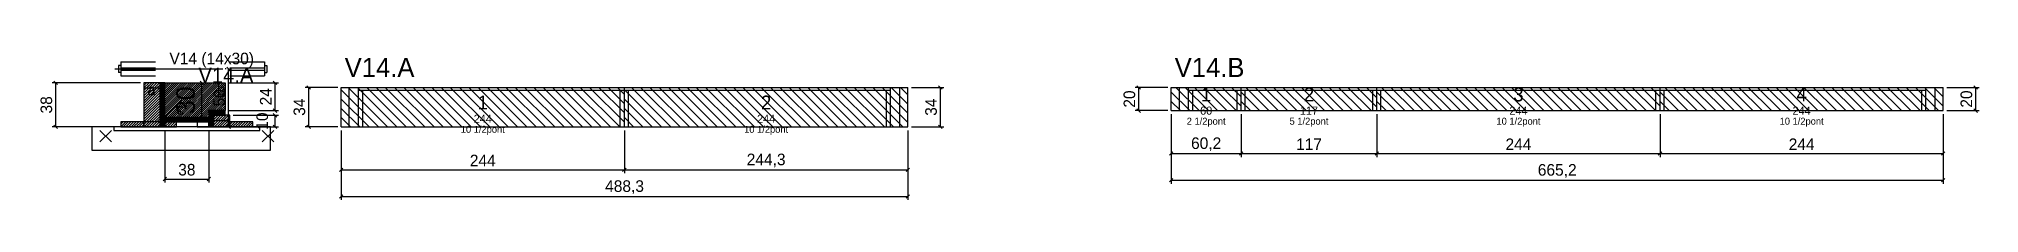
# Model space of a CAD drawing. Extents: x -69 to 1603, y -97 to 31.
import ezdxf
from ezdxf.enums import TextEntityAlignment as Align

# ---------------------------------------------------------------- set-up
doc = ezdxf.new("R2010")
doc.units = 0
for name, color, linetype in [('5', 5, 'Continuous'), ('barrote', 126, 'Continuous'), ('CONCRETO', 251, 'Continuous'), ('COTA', 241, 'Continuous'), ('Cota Seção (2x)', 241, 'Continuous'), ('detalhes', 7, 'Continuous'), ('Hachura', 251, 'Continuous'), ('Madeira', 126, 'Continuous'), ('NOMENCLATURA', 7, 'Continuous'), ('Painéis', 200, 'Continuous'), ('presilha', 224, 'Continuous'), ('Reaproveitamento', 30, 'Continuous'), ('SARR_2.2x7', 40, 'Continuous'), ('SARR_3.5x7', 81, 'Continuous'), ('SCO-___-LAJ', 224, 'Continuous'), ('TENSOR', 224, 'Continuous'), ('texto', 7, 'Continuous'), ('Texto Seção', 7, 'Continuous')]:
    doc.layers.add(name, color=color, linetype=linetype)
doc.dimstyles.new('PAINEL', dxfattribs={"dimtxt": 10, "dimasz": 3, "dimexe": 3, "dimexo": 3, "dimgap": 3, "dimtad": 1, "dimblk": 'OBLIQUE', "dimblk1": 'OBLIQUE', "dimcen": 2.5, "dimclrd": 4, "dimclre": 4, "dimclrt": 240, "dimazin": 3, "dimtfac": 1, "dimtmove": 0, "dimatfit": 3})
doc.dimstyles.new('SECAO2X', dxfattribs={"dimtxt": 16, "dimasz": 3, "dimexe": 3, "dimexo": 3, "dimgap": 3, "dimtad": 1, "dimblk": 'OBLIQUE', "dimblk1": 'OBLIQUE', "dimcen": 2.5, "dimclrd": 4, "dimclre": 4, "dimclrt": 240, "dimazin": 3, "dimtfac": 1, "dimtmove": 0, "dimatfit": 3})

# ---------------------------------------------------------------- blocks, each defined once
blk = doc.blocks.new('_OBLIQUE')
at = {"color": 0, "linetype": 'BYBLOCK'}
blk.add_line((-0.5, -0.5), (0.5, 0.5), dxfattribs=at)

msp = doc.modelspace()

# ---------------------------------------------------------------- hatches: boundary and pattern name
at = {"layer": 'COTA'}
h = msp.add_hatch(dxfattribs=at)
h.set_pattern_fill('ANSI31', scale=0.4)
h.paths.add_polyline_path([(40, -26), (40, 4), (92, 4), (92, -20), (78, -20), (78, -26)])
at = {"layer": 'Hachura'}
h = msp.add_hatch(dxfattribs=at)
h.set_pattern_fill('ANSI31', scale=0.5)
h.paths.add_polyline_path([(22, -34), (36, -34), (36, 4), (22, 4)])
h = msp.add_hatch(dxfattribs=at)
h.set_pattern_fill('ANSI31', scale=0.5)
h.paths.add_polyline_path([(22, -0.4), (36, -0.4), (36, 4), (22, 4)])
h = msp.add_hatch(dxfattribs=at)
h.set_pattern_fill('SOLID')
h.paths.add_polyline_path([(36, -34), (40, -34), (40, 4), (36, 4)])
h = msp.add_hatch(dxfattribs=at)
h.set_pattern_fill('ANSI31', scale=0.5)
h.paths.add_polyline_path([(2, -34), (22, -34), (22, -29.6), (2, -29.6)])
h = msp.add_hatch(dxfattribs=at)
h.set_pattern_fill('SOLID')
h.paths.add_polyline_path([(40, -29.6), (78, -29.6), (78, -26), (40, -26)])
h = msp.add_hatch(dxfattribs=at)
h.set_pattern_fill('ANSI31', scale=0.5)
h.paths.add_polyline_path([(40, -34), (50, -34), (50, -29.6), (40, -29.6)])
h = msp.add_hatch(dxfattribs=at)
h.set_pattern_fill('SOLID')
h.paths.add_polyline_path([(78, -24), (92, -24), (92, -20), (78, -20)])
h = msp.add_hatch(dxfattribs=at)
h.set_pattern_fill('SOLID')
h.paths.add_polyline_path([(78, -34), (82, -34), (82, -24), (78, -24)])
h = msp.add_hatch(dxfattribs=at)
h.set_pattern_fill('ANSI31', scale=0.5)
h.paths.add_polyline_path([(82, -34), (96, -34), (96, -24), (82, -24)])
h = msp.add_hatch(dxfattribs=at)
h.set_pattern_fill('ANSI31', scale=0.5)
h.paths.add_polyline_path([(82, -28.4), (96, -28.4), (96, -24), (82, -24)])
h = msp.add_hatch(dxfattribs=at)
h.set_pattern_fill('ANSI31', scale=0.5)
h.paths.add_polyline_path([(96, -34), (116, -34), (116, -29.6), (96, -29.6)])

# ---------------------------------------------------------------- linework, layer by layer
for p, q in [((0, 19), (0, 13)), ((2, 19), (0, 19)), ((2, 22), (32, 22)), ((2, 22), (2, 10)), ((2, 17), (32, 17)), ((96, 22), (126, 22)), ((96, 17), (126, 17)), ((126, 22), (126, 10)), ((126, 19), (128, 19)), ((128, 19), (128, 13)), ((2, 13), (0, 13)), ((2, 15), (32, 15)), ((2, 10), (32, 10)), ((96, 15), (126, 15)), ((96, 10), (126, 10)), ((126, 13), (128, 13))]:
    msp.add_line(p, q)
at = {"layer": 'barrote'}
msp.add_lwpolyline([(-23, -54), (131, -54), (131, -34), (-23, -34)], close=True, dxfattribs=at)
at = {"layer": 'CONCRETO'}
msp.add_lwpolyline([(40, -26), (40, 4), (92, 4), (92, -20), (78, -20), (78, -26)], close=True, dxfattribs=at)
at = {"layer": 'Madeira'}
for points in [[(22, -34), (36, -34), (36, 4), (22, 4)], [(22, -0.4), (36, -0.4), (36, 4), (22, 4)], [(2, -34), (22, -34), (22, -29.6), (2, -29.6)], [(22, -34), (36, -34), (36, -29.6), (22, -29.6)], [(40, -34), (50, -34), (50, -29.6), (40, -29.6)], [(68, -34), (78, -34), (78, -29.6), (68, -29.6)], [(82, -34), (96, -34), (96, -24), (82, -24)], [(82, -28.4), (96, -28.4), (96, -24), (82, -24)], [(96, -34), (116, -34), (116, -29.6), (96, -29.6)]]:
    msp.add_lwpolyline(points, close=True, dxfattribs=at)
at = {"layer": 'Painéis'}
for p, q in [((192, 0), (436, 0)), ((192, -34), (192, 0)), ((436, -34), (436, 0)), ((436, -34), (436, 0)), ((436, 0), (680.3, 0)), ((436, -34), (436, 0)), ((680.3, -34), (680.3, 0)), ((907.2, 0), (967.4, 0)), ((907.2, -20), (907.2, 0)), ((967.4, -20), (967.4, 0)), ((967.4, -20), (967.4, 0)), ((967.4, 0), (1084.4, 0)), ((967.4, -20), (967.4, 0)), ((1084.4, -20), (1084.4, 0)), ((1084.4, -20), (1084.4, 0)), ((1084.4, 0), (1328.4, 0)), ((1084.4, -20), (1084.4, 0)), ((1328.4, -20), (1328.4, 0)), ((1328.4, -20), (1328.4, 0)), ((1328.4, 0), (1572.4, 0)), ((1328.4, -20), (1328.4, 0)), ((1572.4, -20), (1572.4, 0)), ((907.2, -20), (967.4, -20)), ((967.4, -20), (1084.4, -20)), ((1084.4, -20), (1328.4, -20)), ((1328.4, -20), (1572.4, -20)), ((192, -34), (436, -34)), ((436, -34), (680.3, -34))]:
    msp.add_line(p, q, dxfattribs=at)
for points in [[(36, -34), (40, -34), (40, 4), (36, 4)], [(40, -29.6), (78, -29.6), (78, -26), (40, -26)], [(78, -24), (92, -24), (92, -20), (78, -20)], [(78, -34), (82, -34), (82, -24), (78, -24)]]:
    msp.add_lwpolyline(points, close=True, dxfattribs=at)
at = {"layer": 'presilha'}
for p, q in [((-16, -47), (-6, -37)), ((-16, -37), (-6, -47)), ((124, -47), (134, -37)), ((124, -37), (134, -47))]:
    msp.add_line(p, q, dxfattribs=at)
at = {"layer": 'Reaproveitamento', "color": 30}
for p, q in [((232, -34), (198, 0)), ((240, -34), (206, 0)), ((248, -34), (214, 0)), ((256, -34), (222, 0)), ((264, -34), (230, 0)), ((272, -34), (238, 0)), ((280, -34), (246, 0)), ((288, -34), (254, 0)), ((296, -34), (262, 0)), ((304, -34), (270, 0)), ((312, -34), (278, 0)), ((320, -34), (286, 0)), ((328, -34), (294, 0)), ((336, -34), (302, 0)), ((344, -34), (310, 0)), ((352, -34), (318, 0)), ((360, -34), (326, 0)), ((368, -34), (334, 0)), ((376, -34), (342, 0)), ((384, -34), (350, 0)), ((392, -34), (358, 0)), ((400, -34), (366, 0)), ((408, -34), (374, 0)), ((416, -34), (382, 0)), ((424, -34), (390, 0)), ((432, -34), (398, 0)), ((436, -30), (406, 0)), ((436, -22), (414, 0)), ((436, -14), (422, 0)), ((436, -6), (430, 0)), ((476, -34), (442, 0)), ((484, -34), (450, 0)), ((492, -34), (458, 0)), ((500, -34), (466, 0)), ((508, -34), (474, 0)), ((516, -34), (482, 0)), ((524, -34), (490, 0)), ((532, -34), (498, 0)), ((540, -34), (506, 0)), ((548, -34), (514, 0)), ((556, -34), (522, 0)), ((564, -34), (530, 0)), ((572, -34), (538, 0)), ((580, -34), (546, 0)), ((588, -34), (554, 0)), ((596, -34), (562, 0)), ((604, -34), (570, 0)), ((612, -34), (578, 0)), ((620, -34), (586, 0)), ((628, -34), (594, 0)), ((636, -34), (602, 0)), ((644, -34), (610, 0)), ((652, -34), (618, 0)), ((660, -34), (626, 0)), ((668, -34), (634, 0)), ((676, -34), (642, 0)), ((680.3, -30.3), (650, 0)), ((680.3, -22.3), (658, 0)), ((680.3, -14.3), (666, 0)), ((680.3, -6.3), (674, 0)), ((931.2, -20), (911.2, 0)), ((939.2, -20), (919.2, 0)), ((947.2, -20), (927.2, 0)), ((955.2, -20), (935.2, 0)), ((963.2, -20), (943.2, 0)), ((967.4, -16.2), (951.2, 0)), ((967.4, -8.2), (959.2, 0)), ((967.4, -0.2), (967.2, 0)), ((991.4, -20), (971.4, 0)), ((999.4, -20), (979.4, 0)), ((1007.4, -20), (987.4, 0)), ((1015.4, -20), (995.4, 0)), ((1023.4, -20), (1003.4, 0)), ((1031.4, -20), (1011.4, 0)), ((1039.4, -20), (1019.4, 0)), ((1047.4, -20), (1027.4, 0)), ((1055.4, -20), (1035.4, 0)), ((1063.4, -20), (1043.4, 0)), ((1071.4, -20), (1051.4, 0)), ((1079.4, -20), (1059.4, 0)), ((1084.4, -17), (1067.4, 0)), ((1084.4, -9), (1075.4, 0)), ((1084.4, -1), (1083.4, 0)), ((1108.4, -20), (1088.4, 0)), ((1116.4, -20), (1096.4, 0)), ((1124.4, -20), (1104.4, 0)), ((1132.4, -20), (1112.4, 0)), ((1140.4, -20), (1120.4, 0)), ((1148.4, -20), (1128.4, 0)), ((1156.4, -20), (1136.4, 0)), ((1164.4, -20), (1144.4, 0)), ((1172.4, -20), (1152.4, 0)), ((1180.4, -20), (1160.4, 0)), ((1188.4, -20), (1168.4, 0)), ((1196.4, -20), (1176.4, 0)), ((1204.4, -20), (1184.4, 0)), ((1212.4, -20), (1192.4, 0)), ((1220.4, -20), (1200.4, 0)), ((1228.4, -20), (1208.4, 0)), ((1236.4, -20), (1216.4, 0)), ((1244.4, -20), (1224.4, 0)), ((1252.4, -20), (1232.4, 0)), ((1260.4, -20), (1240.4, 0)), ((1268.4, -20), (1248.4, 0)), ((1276.4, -20), (1256.4, 0)), ((1284.4, -20), (1264.4, 0)), ((1292.4, -20), (1272.4, 0)), ((1300.4, -20), (1280.4, 0)), ((1308.4, -20), (1288.4, 0)), ((1316.4, -20), (1296.4, 0)), ((1324.4, -20), (1304.4, 0)), ((1328.4, -16), (1312.4, 0)), ((1328.4, -8), (1320.4, 0)), ((1328.4, 0), (1328.4, 0)), ((1352.4, -20), (1332.4, 0)), ((1360.4, -20), (1340.4, 0)), ((1368.4, -20), (1348.4, 0)), ((1376.4, -20), (1356.4, 0)), ((1384.4, -20), (1364.4, 0)), ((1392.4, -20), (1372.4, 0)), ((1400.4, -20), (1380.4, 0)), ((1408.4, -20), (1388.4, 0)), ((1416.4, -20), (1396.4, 0)), ((1424.4, -20), (1404.4, 0)), ((1432.4, -20), (1412.4, 0)), ((1440.4, -20), (1420.4, 0)), ((1448.4, -20), (1428.4, 0)), ((1456.4, -20), (1436.4, 0)), ((1464.4, -20), (1444.4, 0)), ((1472.4, -20), (1452.4, 0)), ((1480.4, -20), (1460.4, 0)), ((1488.4, -20), (1468.4, 0)), ((1496.4, -20), (1476.4, 0)), ((1504.4, -20), (1484.4, 0)), ((1512.4, -20), (1492.4, 0)), ((1520.4, -20), (1500.4, 0)), ((1528.4, -20), (1508.4, 0)), ((1536.4, -20), (1516.4, 0)), ((1544.4, -20), (1524.4, 0)), ((1552.4, -20), (1532.4, 0)), ((1560.4, -20), (1540.4, 0)), ((1568.4, -20), (1548.4, 0)), ((1572.4, -16), (1556.4, 0)), ((1572.4, -8), (1564.4, 0)), ((1572.4, 0), (1572.4, 0)), ((224, -34), (192, -2)), ((216, -34), (192, -10)), ((468, -34), (436, -2)), ((460, -34), (436, -10)), ((923.2, -20), (907.2, -4)), ((915.2, -20), (907.2, -12)), ((983.4, -20), (967.4, -4)), ((975.4, -20), (967.4, -12)), ((1100.4, -20), (1084.4, -4)), ((1092.4, -20), (1084.4, -12)), ((1344.4, -20), (1328.4, -4)), ((1336.4, -20), (1328.4, -12)), ((208, -34), (192, -18)), ((200, -34), (192, -26)), ((452, -34), (436, -18)), ((444, -34), (436, -26)), ((907.2, -20), (907.2, -20)), ((967.4, -20), (967.4, -20)), ((1084.4, -20), (1084.4, -20)), ((1328.4, -20), (1328.4, -20)), ((192, -34), (192, -34)), ((436, -34), (436, -34))]:
    msp.add_line(p, q, dxfattribs=at)
at = {"layer": 'SARR_2.2x7'}
for p, q in [((199, -34), (199, 0)), ((673.3, -34), (673.3, 0)), ((914.2, -20), (914.2, 0)), ((1565.4, -20), (1565.4, 0)), ((207, -2.2), (436, -2.2)), ((436, -2.2), (665.3, -2.2)), ((922.2, -2.2), (967.4, -2.2)), ((967.4, -2.2), (1084.4, -2.2)), ((1084.4, -2.2), (1328.4, -2.2)), ((1328.4, -2.2), (1557.4, -2.2))]:
    msp.add_line(p, q, dxfattribs=at)
at = {"layer": 'SARR_3.5x7'}
for p, q in [((207, -34), (207, 0)), ((436, -34), (436, 0)), ((436, -34), (436, 0)), ((665.3, -34), (665.3, 0)), ((922.2, -20), (922.2, 0)), ((967.4, -20), (967.4, 0)), ((967.4, -20), (967.4, 0)), ((1084.4, -20), (1084.4, 0)), ((1084.4, -20), (1084.4, 0)), ((1328.4, -20), (1328.4, 0)), ((1328.4, -20), (1328.4, 0)), ((1557.4, -20), (1557.4, 0)), ((210.5, -34), (210.5, -2.2)), ((432.5, -34), (432.5, -2.2)), ((439.5, -34), (439.5, -2.2)), ((661.8, -34), (661.8, -2.2)), ((925.7, -20), (925.7, -2.2)), ((963.9, -20), (963.9, -2.2)), ((970.9, -20), (970.9, -2.2)), ((1080.9, -20), (1080.9, -2.2)), ((1087.9, -20), (1087.9, -2.2)), ((1324.9, -20), (1324.9, -2.2)), ((1331.9, -20), (1331.9, -2.2)), ((1553.9, -20), (1553.9, -2.2)), ((922.2, -20), (925.7, -20)), ((963.9, -20), (967.4, -20)), ((967.4, -20), (970.9, -20)), ((1080.9, -20), (1084.4, -20)), ((1084.4, -20), (1087.9, -20)), ((1324.9, -20), (1328.4, -20)), ((1328.4, -20), (1331.9, -20)), ((1553.9, -20), (1557.4, -20)), ((207, -34), (210.5, -34)), ((432.5, -34), (436, -34)), ((436, -34), (439.5, -34)), ((661.8, -34), (665.3, -34))]:
    msp.add_line(p, q, dxfattribs=at)
at = {"layer": 'SCO-___-LAJ'}
msp.add_lwpolyline([(-4, -37.2), (122, -37.2), (122, -34), (-4, -34)], close=True, dxfattribs=at)
at = {"layer": 'TENSOR'}
msp.add_line((-3, 16), (90, 16), dxfattribs=at)

# ---------------------------------------------------------------- texts
at = {"layer": '5'}
for s, height, p in [('1', 12, (937.3, -6)), ('2', 12, (1025.9, -6)), ('3', 12, (1206.4, -6)), ('4', 12, (1450.4, -6)), ('1', 12, (314, -13)), ('2', 12, (558.15, -13)), ('60', 7, (937.3, -20)), ('117', 7, (1025.9, -20)), ('244', 7, (1206.4, -20)), ('244', 7, (1450.4, -20)), ('244', 7, (314, -27)), ('244', 7, (558.15, -27))]:
    msp.add_text(s, height=height, dxfattribs=at).set_placement(p, align=Align.MIDDLE_CENTER)
at = {"layer": 'detalhes'}
for s, p in [('a', (25, -6.7)), ('b', (85, -6.7)), ('c', (50, -23.5))]:
    msp.add_text(s, height=9.6, dxfattribs=at).set_placement(p)
at = {"layer": 'NOMENCLATURA'}
for s, p in [('V14.A', (195, 9)), ('V14.B', (910.2, 9))]:
    msp.add_text(s, height=16.5, dxfattribs=at).set_placement(p)
at = {"layer": 'texto', "char_height": 6, "attachment_point": 5}
for s, insert in [('10 1/2pont', (314, -37)), ('10 1/2pont', (558.15, -37)), ('2 1/2pont', (937.3, -30)), ('5 1/2pont', (1025.9, -30)), ('10 1/2pont', (1206.4, -30)), ('10 1/2pont', (1450.4, -30))]:
    msp.add_mtext(s, dxfattribs=dict(at, insert=insert))
at = {"layer": 'Texto Seção'}
for s, height, p in [('V14 (14x30)', 10, (44, 20)), ('V14.A', 13, (69, 4))]:
    msp.add_text(s, height=height, dxfattribs=at).set_placement(p)

# ---------------------------------------------------------------- dimensions: what is measured, and where the dimension line sits
at = {"layer": 'COTA'}
for base, p1, p2 in [((95, -34), (96, -34), (96, 16)), ((-54, -34), (2, -34), (22, 4)), ((135, -20), (92, -20), (92, 4)), ((164, -34), (192, -34), (192, 0)), ((708.3, -34), (680.3, -34), (680.3, 0)), ((879.2, -20), (907.2, -20), (907.2, 0)), ((1600.4, -20), (1572.4, -20), (1572.4, 0)), ((135, -34), (96, -34), (96, -24))]:
    msp.add_linear_dim(base=base, p1=p1, p2=p2, angle=90, dimstyle='PAINEL', dxfattribs=at).render()
for base, p1, p2 in [((907.2, -57), (907.2, -20), (967.4, -20)), ((907.2, -80), (907.2, -20), (1572.4, -20)), ((967.4, -57), (967.4, -20), (1084.4, -20)), ((1084.4, -57), (1084.4, -20), (1328.4, -20)), ((1328.4, -57), (1328.4, -20), (1572.4, -20)), ((40, -79), (40, -34), (78, -34)), ((192, -71), (192, -34), (436, -34)), ((192, -94), (192, -34), (680.3, -34)), ((436, -71), (436, -34), (680.3, -34))]:
    msp.add_linear_dim(base=base, p1=p1, p2=p2, dimstyle='PAINEL', dxfattribs=at).render()
at = {"layer": 'Cota Seção (2x)'}
msp.add_linear_dim(base=(72, -26), p1=(40, -26), p2=(40, 4), angle=90, dimstyle='SECAO2X', dxfattribs=at).render()

doc.saveas('drawing.dxf')
